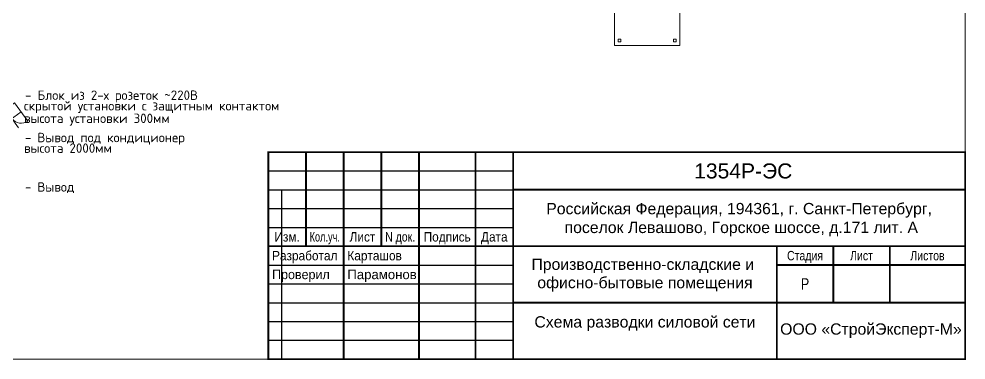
# Model space of a CAD drawing. Header units: millimetres. Extents: x -7047 to 653546, y -441812 to -147059.
# Drawn here: x 115322 to 153040, y -304511 to -290914 of the extents above; entities that cross this region are included whole.
import ezdxf
from ezdxf.enums import TextEntityAlignment as Align

# ---------------------------------------------------------------- set-up
doc = ezdxf.new("R2010")
doc.units = ezdxf.units.MM
for name, color, linetype in [('$TEXT', 250, 'Continuous'), ('$ФОРМАТКА', 7, 'Continuous'), ('1 этаж', 7, 'Continuous')]:
    doc.layers.add(name, color=color, linetype=linetype)
for name, color, linetype, lineweight in [('$Оbорудование', 173, 'Continuous', 20), ('$Оbорудование @ 1', 173, 'Continuous', 20), ('$Оbорудование @ 60', 173, 'Continuous', 20), ('1-Металл тонк', 107, 'Continuous', 15), ('1-Цоколь', 249, 'Continuous', 15)]:
    doc.layers.add(name, color=color, linetype=linetype, lineweight=lineweight)
doc.styles.add('Arial', font='arial.ttf', dxfattribs={"height": 3.5})
doc.styles.add('ГОСТ', font='isocpeur.ttf')

# ---------------------------------------------------------------- blocks, each defined once
blk = doc.blocks.new('$Розетка 2п+PEcкрыт_IP2x')
at = {"layer": '$Оbорудование', "lineweight": 20}
for points in [[(0, 0), (0, 5)], [(-2.5, 2.5), (2.5, 2.5)]]:
    blk.add_lwpolyline(points, dxfattribs=at)
blk.add_lwpolyline([(-2.5, 0, -1), (2.5, 0), (-2.5, 0)], format="xyb", dxfattribs=at)
blk = doc.blocks.new('*U184')
at = {"layer": '$Оbорудование @ 1', "rotation": 35.85142707695863}
blk.add_blockref('$Розетка 2п+PEcкрыт_IP2x', (156, 98), dxfattribs=at)
at = {"layer": '$Оbорудование @ 60', "xscale": 60, "yscale": 60, "zscale": 60, "rotation": 35.85142707695862}
blk.add_blockref('$Розетка 2п+PEcкрыт_IP2x', (156, 98), dxfattribs=at)
blk = doc.blocks.new('вывод кондиционер')
for p, q in [((-163, 373), (-174, 409)), ((-154, 471), (-124, 493)), ((-58, 493), (-27, 471)), ((-7, 409), (-19, 374)), ((-163, 373), (-163, 373)), ((-74, 334), (-110, 334))]:
    blk.add_line(p, q)
for points in [[(-174, 409), (-147, 417), (-127, 422), (-113, 423)], [(-104, 398), (-124, 388), (-144, 380), (-163, 373)], [(-113, 423), (-133, 446), (-147, 462), (-154, 471)], [(-124, 493), (-115, 479), (-104, 461), (-92, 438)], [(-110, 334), (-109, 365), (-107, 386), (-104, 398)], [(-92, 438), (-83, 456), (-72, 474), (-58, 493)], [(-19, 374), (-35, 379), (-55, 387), (-79, 398)], [(-79, 398), (-75, 371), (-73, 350), (-74, 334)], [(-27, 471), (-41, 452), (-55, 436), (-70, 422)], [(-70, 422), (-57, 421), (-35, 417), (-7, 409)]]:
    blk.add_open_spline(points, degree=3)
at = {"layer": '$Оbорудование', "color": 1, "linetype": 'ByBlock'}
blk.add_blockref('*U184', (0, 0), dxfattribs=at)

msp = doc.modelspace()

# ---------------------------------------------------------------- linework, layer by layer
at = {"layer": '$Оbорудование', "color": 0, "linetype": 'ByBlock'}
for p, q in [((153002.1, -215052.2), (153002.1, -296223.2)), ((125774.4, -304473.2), (94766, -304473.2))]:
    msp.add_line(p, q, dxfattribs=at)
at = {"layer": '$ФОРМАТКА'}
msp.add_lwpolyline([(153002.1, -304473.2, 75, 75, 0), (125252.1, -304473.2, 75, 75, 0), (125252.1, -296223.2, 75, 75, 0), (153002.1, -296223.2, 75, 75, 0)], format="xyseb", close=True, dxfattribs=at)
at = {"layer": '$ФОРМАТКА', "linetype": 'Continuous', "const_width": 75}
msp.add_lwpolyline([(125252.1, -304473.2), (153002.1, -304473.2), (153002.1, -296223.2)], dxfattribs=at)
at = {"layer": '$ФОРМАТКА', "const_width": 75}
for points in [[(126752.1, -299973.2), (126752.1, -296223.2)], [(128252.1, -304473.2), (128252.1, -296223.2)], [(129752.1, -299973.2), (129752.1, -296223.2)], [(131252.1, -304473.2), (131252.1, -296223.2)], [(133502.1, -304473.2), (133502.1, -296223.2)], [(135002.1, -304473.2), (135002.1, -296223.2)], [(135002.1, -297723.2), (153002.1, -297723.2)], [(125252.1, -299973.2), (153002.1, -299973.2)], [(145502.1, -304473.2), (145502.1, -299973.2)], [(147752.1, -302223.2), (147752.1, -299973.2)], [(150002.1, -302223.2), (150002.1, -299973.2)], [(145502.1, -300723.2), (153002.1, -300723.2)], [(135002.1, -302223.2), (153002.1, -302223.2)]]:
    msp.add_lwpolyline(points, dxfattribs=at)
at = {"layer": '$ФОРМАТКА'}
for points in [[(125252.1, -296973.2), (135002.1, -296973.2)], [(125252.1, -297723.2), (135002.1, -297723.2)], [(125774.4, -297723.2), (125774.4, -304473.2)], [(125252.1, -298473.2), (135002.1, -298473.2)], [(125252.1, -299223.2), (135002.1, -299223.2)], [(126752.1, -299973.2), (126752.1, -299973.2)], [(129752.1, -299973.2), (129752.1, -299973.2)], [(125252.1, -300723.2), (135002.1, -300723.2)], [(125252.1, -301473.2), (135002.1, -301473.2)], [(125252.1, -302223.2), (135002.1, -302223.2)], [(125252.1, -302973.2), (135002.1, -302973.2)], [(125252.1, -303723.2), (135002.1, -303723.2)]]:
    msp.add_lwpolyline(points, dxfattribs=at)
at = {"layer": '1-Металл тонк', "color": 7, "lineweight": 0}
for points in [[(139188.5, -291726.5), (139288.5, -291726.5), (139288.5, -291826.5), (139188.5, -291826.5)], [(141488.5, -291726.5), (141388.5, -291726.5), (141388.5, -291826.5), (141488.5, -291826.5)]]:
    msp.add_lwpolyline(points, close=True, dxfattribs=at)
at = {"layer": '1-Цоколь', "color": 7, "lineweight": 0}
msp.add_lwpolyline([(139038.5, -290296.5), (141638.5, -290296.5), (141638.5, -291976.5), (139038.5, -291976.5)], close=True, dxfattribs=at)

# ---------------------------------------------------------------- block references
at = {"layer": '$Оbорудование', "color": 0, "linetype": 'ByBlock', "xscale": 3, "yscale": 3, "zscale": 3, "rotation": 90}
msp.add_blockref('вывод кондиционер', (115703.6, -295088.4), dxfattribs=at)

# ---------------------------------------------------------------- texts
at = {"layer": '$TEXT', "color": 0, "style": 'Arial'}
for s, p in [('Российская Федерация, 194361, г. Санкт-Петербург,', (144002.1, -298473.2)), (' поселок Левашово, Горское шоссе, д.171 лит. А', (144002.1, -299223.2)), ('Производственно-складские и ', (140252.1, -300691.2)), ('офисно-бытовые помещения', (140252.1, -301421.1))]:
    msp.add_text(s, height=450, dxfattribs=at).set_placement(p, align=Align.MIDDLE_CENTER)
at = {"layer": '$TEXT', "color": 0, "ltscale": 5, "style": 'Arial'}
msp.add_text('Схема разводки силовой сети', height=450, dxfattribs=at).set_placement((140252.1, -302988), align=Align.MIDDLE_CENTER)
at = {"layer": '$ФОРМАТКА', "style": 'Arial'}
for s, height, p in [('1354Р-ЭС', 600, (144167.3, -296973.2)), ('ООО «СтройЭксперт-М»', 450, (149252.1, -303273.2))]:
    msp.add_text(s, height=height, dxfattribs=at).set_placement(p, align=Align.MIDDLE_CENTER)
for s, height, width, p in [('Изм.', 375, 0.9, (126002.1, -299598.2)), ('Кол.уч.', 375, 0.7, (127502.1, -299598.2)), ('Лист', 375, 0.9, (129002.1, -299598.2)), ('N док.', 375, 0.8, (130502.1, -299598.2)), ('Подпись', 375, 0.9, (132377.1, -299598.2)), ('Дата', 375, 0.9, (134252.1, -299598.2)), ('Стадия', 375, 0.8, (146627.1, -300348.2)), ('Лист', 375, 0.8, (148877.1, -300348.2)), ('Листов', 375, 0.8, (151502.1, -300348.2)), ('Р', 450, 0.8, (146627.1, -301473.2))]:
    msp.add_text(s, height=height, dxfattribs=dict(at, width=width)).set_placement(p, align=Align.MIDDLE_CENTER)
at = {"layer": '$ФОРМАТКА', "ltscale": 5, "style": 'Arial'}
for s, width, p in [('Разработал', 0.9, (125402.1, -300348.2)), ('Карташов', 0.9, (128402.1, -300348.2)), ('Проверил', 0.95, (125402.1, -301098.2))]:
    msp.add_text(s, height=375, dxfattribs=dict(at, width=width)).set_placement(p, align=Align.MIDDLE_LEFT)
msp.add_text('Парамонов', height=375, dxfattribs=at).set_placement((128402.1, -301098.2), align=Align.MIDDLE_LEFT)
at = {"layer": '1 этаж', "color": 7, "lineweight": 25, "style": 'ГОСТ'}
for s, p in [('- Блок из 2-х розеток ~220B ', (115562.6, -294140.9)), ('скрытой установки с защитным контактом', (115521.4, -294563.4)), ('высота установки 300мм', (115521.4, -295062.6)), ('- Вывод под кондиционер ', (115562.6, -295828.9)), ('высота 2000мм', (115521.4, -296251.3)), ('- Вывод ', (115562.6, -297798.5))]:
    msp.add_text(s, height=375, dxfattribs=at).set_placement(p)

doc.saveas('drawing.dxf')
